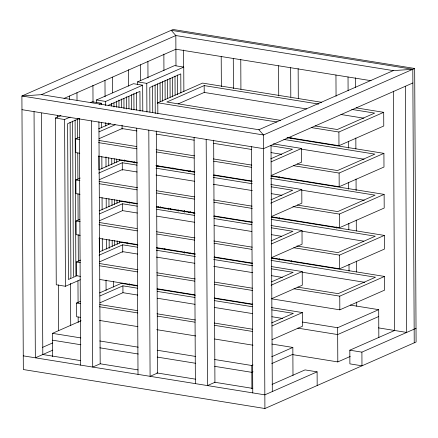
<?xml version="1.0" encoding="UTF-8"?>
<svg xmlns="http://www.w3.org/2000/svg" width="438" height="438" viewBox="0 0 438 438"><rect width="100%" height="100%" fill="white"/><g stroke="black" fill="none" stroke-linecap="round" stroke-linejoin="round"><path stroke-width="0.66" d="M414.666 68.465L263.484 134.975L21.9 95.993L173.087 29.483L414.666 68.465L416.1 342.007L264.913 408.517L23.334 369.535L21.9 95.993L41.446 94.657L175.83 35.538L393.258 70.622L412.799 69.286L414.233 342.828M64.019 98.435L175.901 49.215L371.046 80.701M80.253 279.767L65.459 286.277L56.256 284.793L55.385 118.041L60.931 115.599M90.513 102.585L92.363 101.769L101.567 103.258L101.572 104.622M96.486 102.695L96.475 99.963L133.453 83.696L142.657 85.18L142.793 111.148M137.576 84.622L137.559 81.884L174.538 65.618L183.746 67.102L183.872 91.706M55.385 118.041L64.589 119.525L70.135 117.083M99.103 104.343L101.567 103.258M96.475 99.963L105.678 101.446L142.657 85.18M137.559 81.884L146.768 83.373L183.746 67.102M108.443 105.257L139.946 91.4L140.045 111.159M79.388 118.501L67.605 123.68L68.421 279.493L77.099 275.672M79.776 153.262L75.736 152.61L75.664 138.934L79.398 137.291M98.681 128.805L110.502 123.604M157.844 113.743L157.79 102.804L202.586 83.094L321.755 102.322M99.032 131.854L115.21 124.737M318.716 104.08L204.179 85.596L166.845 102.021L280.714 120.39M99.07 138.693L122.087 128.564L136.913 130.957M178.08 103.932L204.212 92.434L306.627 108.958M79.99 194.291L75.949 193.64L75.878 179.963L80.231 178.047M98.9 169.834L120.674 160.259L137.505 162.974M98.627 173.158L122.268 162.761L137.089 165.148M99.284 179.722L122.301 169.599L137.127 171.986M41.446 94.657L258.869 129.741L393.258 70.622M80.203 235.326L76.163 234.675L76.092 220.998L79.826 219.356M99.114 210.87L120.888 201.288L137.045 203.894M188.701 171.45L190.568 170.628M99.464 213.919L122.481 203.79L137.308 206.183M99.497 220.757L122.52 210.629L137.34 213.021M412.875 82.963L263.556 148.657L21.971 109.675M270.739 158.813L292.513 149.232L270.952 145.755M271.089 161.863L301.574 148.449L301.645 162.126L271.16 175.539M311.298 127.573L338.902 132.024L383.699 112.32L383.77 125.996L338.974 145.706L287.804 137.444M80.417 276.356L76.382 275.705L76.305 262.028L80.663 260.112M99.327 251.899L121.102 242.318L137.937 245.034M188.296 212.758L190.787 211.663M99.054 255.223L122.695 244.82L137.521 247.213M193.623 213.618L194.866 213.071M99.711 261.787L122.733 251.658L137.554 254.051M270.952 199.843L292.726 190.262L271.166 186.785M270.679 203.166L301.787 189.479L301.859 203.161L271.374 216.569M293.334 165.668L339.116 173.059L383.912 153.349L383.984 167.026L339.187 186.736L271.188 175.764M80.636 317.386L76.595 316.734L76.524 303.058L80.258 301.415M99.541 292.929L121.321 283.348L137.477 285.959M189.134 253.514L190.377 252.967M99.891 295.978L122.914 285.85L137.735 288.242M99.93 302.817L122.947 292.688L137.773 295.081M52.593 356.592L52.472 333.34L81.09 320.747M271.166 240.878L292.945 231.297L271.385 227.815M271.516 243.928L302.001 230.514L302.078 244.19L271.587 257.604M292.874 206.594L339.335 214.089L384.126 194.379L384.197 208.055L339.406 227.765L271.401 216.794M42.601 347.35L52.604 342.949M52.806 350.126L35.341 357.808L34.049 111.624M271.385 281.908L293.159 272.326L271.598 268.85M271.111 285.231L302.22 271.544L302.291 285.22L271.806 298.634M293.767 247.733L339.549 255.119L384.345 235.414L384.416 249.091L339.62 268.795L271.615 257.823M138.014 369.886L100.198 363.786L92.714 367.066L91.427 120.883M271.598 322.937L293.372 313.356L271.812 309.88M271.949 325.987L302.434 312.573L302.505 326.25L272.02 339.664M293.98 288.762L339.762 296.154L384.559 276.444L384.63 290.12L339.833 309.83L271.834 298.858M214.62 359.505L251.779 365.5L253.022 364.953M271.686 356.74L292.841 347.438L292.989 375.475M302.505 322.061L337.632 327.728L378.695 309.661L378.843 337.698M253.06 371.791L251.812 372.338L214.653 366.343M271.724 363.578L292.874 354.276M378.733 316.499L337.671 334.566L297.807 328.133M272.053 384.405L305.029 369.902L317.107 371.851L317.178 385.528M416.029 328.325L361.903 352.141L361.974 365.818L349.891 363.868L349.82 350.192L394.616 330.482L393.362 91.137M292.546 354.616L337.813 361.919L350.258 356.444M317.107 371.851L264.842 394.841L23.263 355.859M412.799 69.286L171.22 30.304L175.83 35.538L175.988 65.623M356.094 107.863L383.699 112.32M351.73 109.407L374.638 113.103L337.309 129.522L315.075 125.936M340.988 114.504L363.896 118.2M157.79 102.804L276.958 122.032M286.961 137.707L383.912 153.349M283.895 139.454L374.851 154.132L337.523 170.557L297.101 164.031M273.296 143.888L301.574 148.449M301.448 149.123L364.109 159.229M156.448 134.11L194.182 140.198M213.722 143.352L251.45 149.44M270.991 152.594L281.771 154.329M98.873 140.434L136.601 146.522M156.142 149.676L194.549 155.873M213.41 158.917L251.817 165.115M75.664 138.934L79.705 139.585M98.555 142.629L136.935 148.821M156.459 151.97L194.16 158.052M213.689 161.206L251.39 167.289M271.018 176.131L384.126 194.379M270.635 178.315L375.07 195.162L337.736 211.587L297.314 205.066M98.627 156.306L137.006 162.498M155.857 165.537L194.91 171.838M213.76 174.882L252.135 181.075M156.361 166.013L194.735 172.205M213.585 175.249L251.965 181.441M270.815 184.486L301.787 189.479M301.662 190.152L364.323 200.265M155.955 168.192L194.357 174.39M213.224 177.434L252.304 183.741M155.994 175.03L194.395 181.228M213.262 184.272L252.337 190.579M271.204 193.623L281.984 195.364M99.087 181.463L137.494 187.661M156.355 190.705L194.762 196.903M213.624 199.947L252.031 206.145M75.878 179.963L79.919 180.615M99.442 183.768L137.149 189.851M156.673 192.999L194.379 199.087M213.903 202.236L252.283 208.428M271.231 217.16L384.345 235.414M271.522 219.454L375.284 236.197L337.955 252.616L296.855 245.986M99.514 197.445L137.22 203.528M156.744 206.681L194.45 212.764M213.974 215.912L252.354 222.104M156.574 207.048L194.948 213.24M213.804 216.279L252.179 222.471M271.034 225.515L302.001 230.514M301.881 231.182L363.863 241.185M156.842 209.337L194.576 215.425M214.116 218.573L251.845 224.661M156.881 216.175L194.609 222.263M214.149 225.411L251.877 231.499M271.418 234.653L281.525 236.285M99.3 222.499L137.034 228.587M156.574 231.735L194.976 237.933M213.843 240.977L252.244 247.174M76.092 220.998L80.132 221.65M98.983 224.689L137.362 230.881M156.886 234.034L194.592 240.117M214.116 243.265L251.823 249.353M271.445 258.19L384.559 276.444M271.067 260.375L375.497 277.227L338.169 293.652L297.741 287.125M99.059 238.365L137.433 244.557M156.284 247.601L195.337 253.903M214.187 256.947L252.567 263.139M156.788 248.078L195.167 254.27M214.018 257.314L252.398 263.506M271.248 266.545L302.22 271.544M302.094 272.217L364.755 282.324M156.382 250.257L195.463 256.564M213.656 259.499L252.731 265.806M156.421 257.095L194.828 263.293M213.689 266.337L252.77 272.644M271.637 275.688L282.411 277.424M99.519 263.528L137.921 269.726M156.788 272.77L195.189 278.968M214.73 282.116L252.458 288.204M350.323 305.083L378.695 309.661M76.305 262.028L80.346 262.68M99.875 265.828L137.576 271.916M157.105 275.064L194.806 281.147M214.33 284.3L252.71 290.493M99.946 279.504L137.647 285.592M157.176 288.741L194.877 294.823M214.406 297.977L252.781 304.169M157.001 289.107L195.381 295.3M214.231 298.344L252.611 304.536M271.461 307.58L302.434 312.573M157.275 291.396L195.003 297.484M214.543 300.638L252.272 306.726M378.41 327.87L406.694 332.431L405.407 86.248M157.308 298.234L195.041 304.322M214.582 307.476L252.31 313.564M271.85 316.718L282.63 318.459M99.733 304.558L137.461 310.646M157.001 313.8L195.403 319.997M214.27 323.041L252.677 329.239M76.524 303.058L80.565 303.709M99.415 306.753L137.795 312.946M157.319 316.094L195.019 322.182M214.549 325.33L252.25 331.413M349.82 350.192L361.903 352.141M271.894 344.054L292.841 347.438M99.486 320.43L137.866 326.622M156.716 329.666L195.764 335.968M214.62 339.007L252.994 345.199M52.472 333.34L80.849 337.922M99.765 340.972L138.277 347.186M157.193 350.241L195.704 356.455M52.505 340.178L80.882 344.761M99.798 347.81L138.309 354.024M157.226 357.079L195.737 363.294M80.619 360.627L42.804 354.523L41.544 113.124M156.919 372.941L195.408 379.149M214.313 382.199L252.803 388.407M258.869 129.741L263.484 134.975L264.913 408.517M355.519 77.805L355.568 87.381M355.831 137.986L355.891 148.925M356.05 179.016L356.11 190.639M356.264 220.046L356.318 230.99M356.477 261.081L356.537 272.02M356.691 302.11L356.713 306.211M348.029 76.989L348.1 90.666M348.369 141.271L348.402 148.11M348.582 182.301L348.621 189.139M348.796 223.331L348.829 229.485M349.009 264.366L349.048 271.204M338.902 132.024L338.974 145.706M339.116 173.059L339.187 186.736M339.335 214.089L339.406 227.765M339.549 255.119L339.62 268.795M339.762 296.154L339.833 309.83M337.632 327.728L337.813 361.919M335.951 75.04L336.061 96.24M336.745 226.857L336.756 228.22M298.141 68.547L298.3 98.638M290.657 67.731L290.81 97.137M291.018 137.483L291.029 138.851M291.664 260.577L291.67 261.946M278.573 65.782L278.732 95.867M279.154 176.563L279.165 177.932M279.373 217.598L279.378 218.962M279.586 258.628L279.592 259.997M271.023 145.372L272.31 391.556M251.478 146.708L252.764 392.891M251.779 365.5L251.899 388.752M240.769 59.289L240.922 89.379M233.279 58.473L233.438 88.558M221.201 56.524L221.36 86.609M213.667 140.215L214.932 382.297L207.47 385.582L206.178 139.399M204.179 85.596L204.212 92.434M194.1 137.45L195.386 383.633M184.497 210.618L184.502 211.987M183.391 50.031L183.478 67.129M184.234 210.738L184.239 212.107M184.447 251.768L184.453 253.137M180.889 93.02L180.784 73.885L149.78 87.529L149.911 112.128M177.489 74.953L177.593 94.712M178.195 209.868L178.2 211.231M174.997 76.048L175.101 95.123M172.512 77.143L172.616 96.902M172.983 167.765L172.994 169.128M170.021 78.238L170.119 97.313M170.7 208.384L170.71 209.747M167.53 79.333L167.628 98.413M168.203 208.116L168.214 209.479M165.044 80.428L165.142 99.508M163.861 54.104L163.943 70.513M164.874 248.319L164.885 249.682M162.553 81.523L162.657 101.282M160.062 82.618L160.16 101.698M160.713 206.632L160.719 207.995M157.571 83.713L157.675 103.472M158.003 165.482L158.008 166.845M158.217 206.364L158.222 207.727M156.289 130.957L157.56 373.039L150.092 376.324L148.805 130.141M155.085 84.808L155.233 113.426M152.594 85.903L152.731 112.478M147.907 61.528L147.989 77.942M146.768 83.373L146.916 112.073M140.439 64.813L140.521 80.543M136.722 128.192L138.014 374.375M136.371 92.358L136.464 110.075M133.88 93.453L133.968 109.807M134.236 161.595L134.242 162.958M131.389 94.548L131.471 109.538M128.903 96.327L128.969 108.591M129.456 201.94L129.462 203.303M128.394 69.702L128.482 86.116M129.517 283.753L129.522 285.116M126.412 96.738L126.478 109.007M127.173 242.559L127.184 243.922M123.927 98.517L123.976 108.739M124.244 159.843L124.255 161.206M122.071 125.148L122.093 129.248M122.268 162.761L122.306 170.283M122.481 203.79L122.52 210.629M122.695 244.82L122.739 252.343M122.914 285.85L122.947 292.688M121.43 98.928L121.479 107.786M118.944 100.028L118.983 107.524M119.251 159.306L119.262 160.669M119.464 200.188L119.475 202.236M119.683 241.754L119.689 243.117M116.453 101.123L116.486 107.255M116.754 159.038L116.776 162.449M116.968 199.925L116.99 203.331M117.181 240.807L117.203 244.212M113.968 102.897L113.989 106.987M114.258 158.77L114.28 162.859M114.471 199.657L114.499 204.426M114.685 240.539L114.712 245.307M112.44 77.132L112.522 92.861M113.513 281.607L113.541 287.076M111.471 103.313L111.487 106.04M111.761 158.507L111.794 164.639M111.975 199.389L112.008 205.521M112.188 240.27L112.221 246.402M108.536 122.974L108.542 124.337M108.717 157.729L108.761 165.903M108.931 198.611L108.974 206.785M109.144 239.493L109.188 248.351M105.678 101.446L105.7 105.547M105.788 122.635L105.804 126.051M105.969 156.804L106.023 167.053M106.188 198.491L106.237 208.061M106.401 239.498L106.45 249.063M104.978 80.417L105.065 96.831M106.023 280.101L106.078 290.361M101.665 122.394L101.698 127.858M101.846 156.563L101.912 168.865M102.059 197.565L102.125 209.868M102.278 238.573L102.339 250.87M98.917 121.698L100.182 363.781M98.851 155.829L98.922 169.495M99.278 237.834L99.355 252.184M92.933 85.306L93.02 102.404M79.349 118.933L80.636 365.117M77.581 118.906L77.685 137.986M77.761 152.977L77.898 179.547M77.975 193.859L78.112 220.434M78.188 234.741L78.331 261.316M76.978 92.736L77.017 100.258M77.964 280.796L78.079 302.68M78.156 317.041L78.183 322.51M75.095 120.001L75.905 274.675M72.604 121.096L73.42 276.455M70.113 122.191L70.923 276.865M69.516 96.021L69.532 99.437M70.496 283.397L70.715 325.795M64.589 119.525L65.459 286.277M57.548 115.271L57.559 117.324M58.435 284.864L58.676 330.685M75.588 275.644A2.13 0.575 -0.3 0 1 75.237 275.759M70.841 277.697A2.13 0.575 -0.3 0 1 70.261 277.949"/></g></svg>
